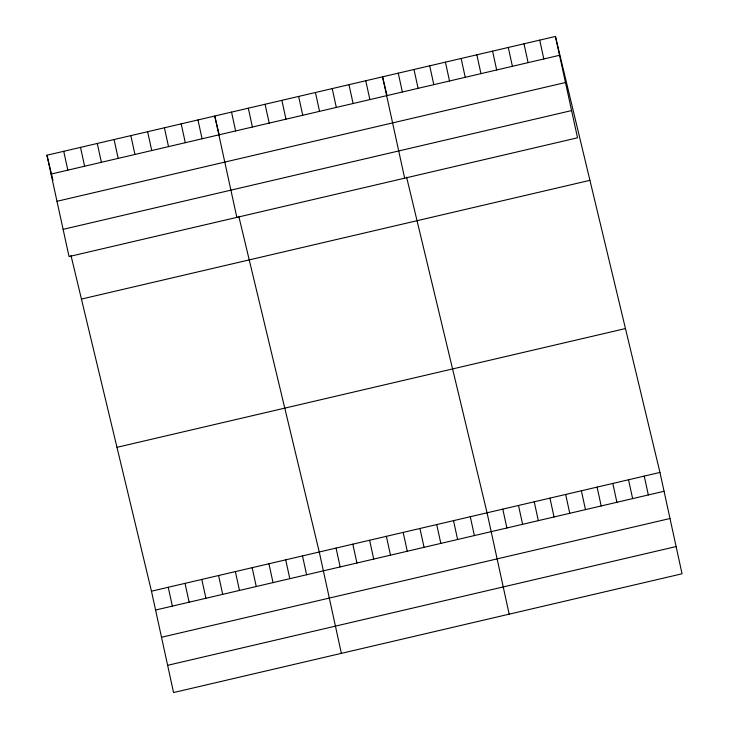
<?xml version="1.0" encoding="UTF-8"?>
<svg xmlns="http://www.w3.org/2000/svg" width="729" height="729" viewBox="0 0 729 729"><rect width="100%" height="100%" fill="white"/><g stroke="black" fill="none" stroke-linecap="round" stroke-linejoin="round"><path stroke-width="1.09" d="M555.434 36.45L577.532 137.808L69.045 256.572L46.948 155.213L555.434 36.45L659.955 472.428L682.052 573.787L173.566 692.55L151.468 591.192L70.986 255.487M51.057 174.058L559.544 55.295M56.99 201.286L565.476 82.523M63.104 229.343L571.6 110.58M81.438 299.081L589.925 180.327M116.977 447.324L625.464 328.56M151.468 591.192L659.955 472.428M155.578 610.036L664.064 491.273M161.51 637.264L670.006 518.51M167.634 665.322L676.12 546.559M386.99 95.362L382.543 76.827L404.65 178.186M406.591 177.101L487.072 512.815L509.17 614.164M219.447 135.64L214.745 116.02L236.843 217.379M238.784 216.294L319.266 551.999L341.372 653.357M46.948 155.213L52.953 180.282M644.236 476.101L648.345 494.945M539.715 40.122L543.825 58.967M628.526 479.773L632.635 498.618M523.996 43.795L528.106 62.639M612.807 483.445L616.916 502.29M508.286 47.458L512.396 66.312M597.087 487.118L601.197 505.962M492.567 51.13L496.677 69.975M581.368 490.79L585.478 509.635M476.848 54.803L480.958 73.647M565.658 494.453L569.768 513.298M461.129 58.475L465.239 77.32M549.939 498.126L554.049 516.97M445.419 62.147L449.52 80.992M534.22 501.798L538.33 520.643M429.7 65.82L433.81 84.664M518.501 505.47L522.611 524.315M413.981 69.483L418.091 88.337M502.791 509.143L506.892 527.987M398.262 73.155L402.372 92M470.287 516.733L474.397 535.578M365.767 80.746L369.876 99.591M453.511 520.652L457.621 539.496M348.991 84.664L353.1 103.509M436.726 524.57L440.835 543.415M332.205 88.583L336.315 107.427M419.95 528.489L424.059 547.333M315.429 92.501L319.539 111.355M403.173 532.407L407.274 551.252M298.644 96.428L302.754 115.273M386.388 536.325L390.498 555.17M281.868 100.347L285.978 119.192M369.612 540.244L373.722 559.088M265.083 104.265L269.192 123.11M352.827 544.162L356.937 563.007M248.307 108.184L252.416 127.028M336.051 548.08L340.161 566.925M231.53 112.102L235.631 130.947M302.489 555.917L306.599 574.771M197.969 119.939L202.079 138.783M285.704 559.845L289.814 578.689M181.184 123.857L185.294 142.702M268.928 563.763L273.038 582.608M164.408 127.775L168.517 146.62M252.152 567.681L256.253 586.526M147.623 131.694L151.732 150.538M235.367 571.6L239.477 590.444M130.846 135.612L134.956 154.457M218.591 575.518L222.7 594.363M114.061 139.531L118.171 158.384M201.805 579.437L205.915 598.281M97.285 143.458L101.395 162.303M185.029 583.355L189.139 602.2M80.509 147.376L84.61 166.221M168.244 587.273L172.354 606.118M63.724 151.295L67.833 170.139"/></g></svg>
